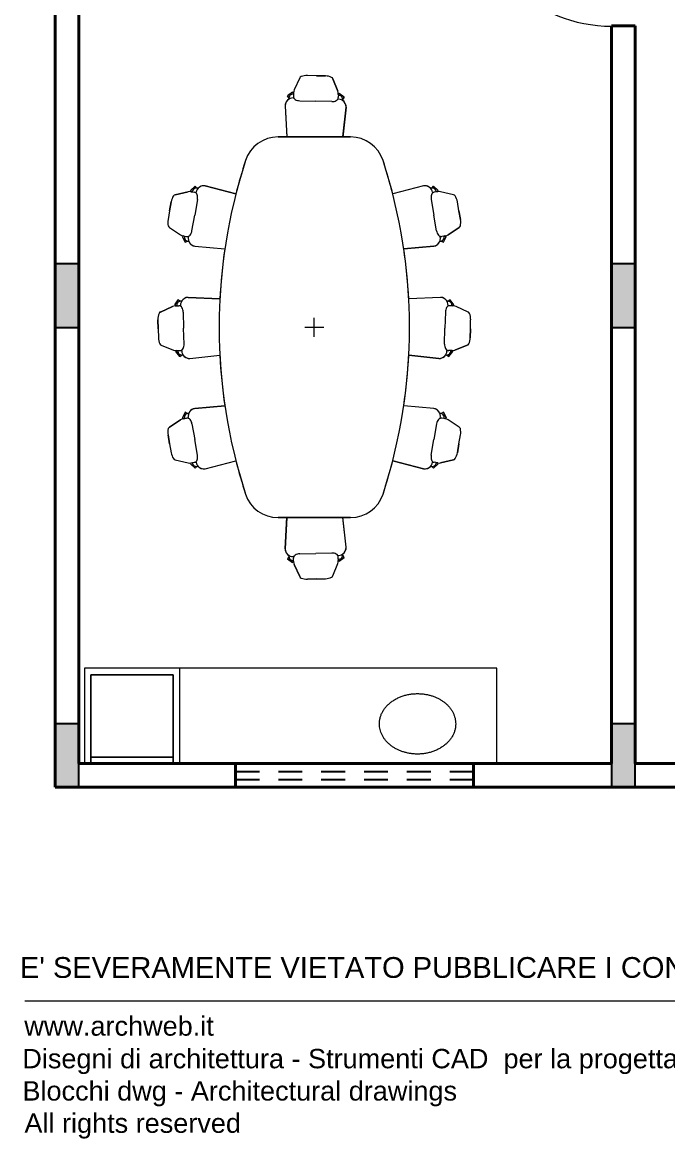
# Model space of a CAD drawing. Header units: millimetres. Extents: x 302.5 to 317.3, y 186.3 to 211.6.
# Drawn here: x 302.81 to 306.88, y 186.3 to 193.33 of the extents above; entities that cross this region are included whole.
import ezdxf

# ---------------------------------------------------------------- set-up
doc = ezdxf.new("R2010")
doc.units = ezdxf.units.MM
doc.linetypes.add('JIS_02_0.7', pattern=[1.35, 0.75, -0.6])
for name, color, linetype, lineweight in [('ARREDI attrezzature - furniture', 175, 'Continuous', 9), ('MURATURA sezioni - section wall', 7, 'Continuous', 40), ('MURATURE tratteggi - wall hatch', 253, 'Continuous', 18), ('PILASTRI struttura - structure', 7, 'Continuous', 13), ('PORTE  - doors', 252, 'Continuous', 5), ('www.archweb.it - All rights reserved', 2, 'Continuous', 5)]:
    doc.layers.add(name, color=color, linetype=linetype, lineweight=lineweight)
doc.layers.add('VETRATE sezioni - windows sections', color=171, linetype='Continuous')
doc.styles.get("Standard").update_dxf_attribs({"font": 'arial.ttf'})

# ---------------------------------------------------------------- blocks, each defined once
blk = doc.blocks.new('Mesa de sala de reuniones con sillas - 2400 x 1200 mm-385333-Nivel 0_00')
at = {"layer": 'ARREDI attrezzature - furniture'}
for p, q in [((-113.3, 775.3), (-144.2, 697.8)), ((-113.3, 775.3), (-144.2, 697.8)), ((-8.9, 795.1), (-65.8, 793.6)), ((-8.9, 795.1), (-65.8, 793.6)), ((48, 796.6), (-8.9, 795.1)), ((-8.9, 795.1), (48, 796.6)), ((131.3, 704.9), (96.4, 780.7)), ((96.4, 780.7), (131.3, 704.9)), ((-734.9, 723.1), (-790.9, 713.3)), ((-734.9, 723.1), (-790.9, 713.3)), ((-678.8, 732.8), (-734.9, 723.1)), ((-734.9, 723.1), (-678.8, 732.8)), ((-583.1, 654.3), (-628.6, 724.2)), ((-628.6, 724.2), (-583.1, 654.3)), ((628.6, 724.2), (583.1, 654.3)), ((628.6, 724.2), (583.1, 654.3)), ((734.9, 723.1), (678.8, 732.8)), ((734.9, 723.1), (678.8, 732.8)), ((790.9, 713.3), (734.9, 723.1)), ((734.9, 723.1), (790.9, 713.3)), ((-835.3, 688.3), (-854.6, 607.1)), ((-835.3, 688.3), (-854.6, 607.1)), ((-575.8, 632.5), (-576.7, 637.6)), ((-576.7, 637.6), (-572.9, 615.7)), ((-571.3, 641.8), (-575.8, 632.5)), ((-575.8, 632.5), (-571.3, 641.8)), ((-535.8, 624.3), (-571.3, 641.8)), ((-535.8, 624.3), (-571.3, 641.8)), ((-153.3, 683.3), (-184.7, 659.2)), ((-184.7, 659.2), (-153.3, 683.3)), ((-184.7, 659.2), (-174.7, 646.2)), ((-184.7, 659.2), (-174.7, 646.2)), ((-147, 675.1), (-153.3, 683.3)), ((-147, 675.1), (-153.3, 683.3)), ((-147.2, 680.3), (-147, 675.1)), ((-147.2, 680.3), (-146.6, 658)), ((-105.5, 631.9), (-4.7, 634.5)), ((96, 637.1), (-4.7, 634.5)), ((132.6, 654.3), (137.6, 654.4)), ((135.2, 682.4), (135.1, 687.6)), ((135.1, 687.6), (135.7, 665.3)), ((141.1, 690.9), (135.2, 682.4)), ((141.1, 690.9), (135.2, 682.4)), ((173.7, 668.4), (141.1, 690.9)), ((141.1, 690.9), (173.7, 668.4)), ((164.4, 654.9), (173.7, 668.4)), ((164.4, 654.9), (173.7, 668.4)), ((571.3, 641.8), (535.8, 624.3)), ((535.8, 624.3), (571.3, 641.8)), ((575.8, 632.5), (571.3, 641.8)), ((575.8, 632.5), (571.3, 641.8)), ((576.7, 637.6), (572.9, 615.7)), ((576.7, 637.6), (575.8, 632.5)), ((854.6, 607.1), (835.3, 688.3)), ((835.3, 688.3), (854.6, 607.1)), ((-861.4, 591.4), (-889, 563)), ((-861.4, 591.4), (-889, 563)), ((-854, 584.2), (-861.4, 591.4)), ((-861.4, 591.4), (-854, 584.2)), ((-854.9, 589.3), (-854, 584.2)), ((-854.9, 589.3), (-851.1, 567.4)), ((-806.7, 547.5), (-707.4, 564.8)), ((-608, 582), (-707.4, 564.8)), ((-543, 609.6), (-535.8, 624.3)), ((-535.8, 624.3), (-543, 609.6)), ((-495.5, 374.8), (-511.6, 564.5)), ((-511.6, 564.5), (-495.5, 374.8)), ((-196.6, 595.8), (-175.1, 406.7)), ((-196.6, 595.8), (-175.1, 406.7)), ((178.4, 406.5), (188.8, 605.7)), ((188.8, 605.7), (178.4, 406.5)), ((511.6, 564.5), (495.5, 374.8)), ((511.6, 564.5), (495.5, 374.8)), ((535.8, 624.3), (543, 609.6)), ((535.8, 624.3), (543, 609.6)), ((608, 582), (707.4, 564.8)), ((806.7, 547.5), (707.4, 564.8)), ((854.9, 589.3), (851.1, 567.4)), ((861.4, 591.4), (854, 584.2)), ((861.4, 591.4), (854, 584.2)), ((854, 584.2), (854.9, 589.3)), ((889, 563), (861.4, 591.4)), ((861.4, 591.4), (889, 563)), ((-891.5, 498.5), (-842, 305.1)), ((-891.5, 498.5), (-842, 305.1)), ((-889, 563), (-877.2, 551.6)), ((-877.2, 551.6), (-889, 563)), ((842, 305.1), (891.5, 498.5)), ((891.5, 498.5), (842, 305.1)), ((877.2, 551.6), (889, 563)), ((877.2, 551.6), (889, 563)), ((-1200, 39.7), (-1200, -14.7)), ((-1200, 39.7), (-1200, -417.3)), ((-1200, 39.7), (-1200, -417.3)), ((-1200, -417.3), (-1200, 39.7)), ((1200, -14.7), (1200, 39.7)), ((1200, -417.3), (1200, 39.7)), ((1200, -417.3), (1200, 39.7)), ((1200, 39.7), (1200, -417.3)), ((-1496.1, -61.9), (-1571.9, -96.8)), ((-1571.9, -96.8), (-1496.1, -61.9)), ((-1459.6, -19.5), (-1482, -52.1)), ((-1482, -52.1), (-1459.6, -19.5)), ((-1482, -52.1), (-1473.5, -57.9)), ((-1482, -52.1), (-1473.5, -57.9)), ((-1478.7, -58.1), (-1456.4, -57.5)), ((-1473.5, -57.9), (-1478.7, -58.1)), ((-1446.1, -28.8), (-1459.6, -19.5)), ((-1446.1, -28.8), (-1459.6, -19.5)), ((-1445.4, -60.6), (-1445.5, -55.6)), ((-1200, -14.7), (-1396.9, -4.3)), ((-1396.9, -4.3), (-1197.6, -14.8)), ((1396.9, -4.3), (1197.6, -14.8)), ((1396.9, -4.3), (1200, -14.7)), ((1445.4, -60.6), (1445.5, -55.6)), ((1459.6, -19.5), (1446.1, -28.8)), ((1446.1, -28.8), (1459.6, -19.5)), ((1478.7, -58.1), (1456.4, -57.5)), ((1482, -52.1), (1459.6, -19.5)), ((1482, -52.1), (1459.6, -19.5)), ((1473.5, -57.9), (1482, -52.1)), ((1482, -52.1), (1473.5, -57.9)), ((1478.7, -58.1), (1473.5, -57.9)), ((1571.9, -96.8), (1496.1, -61.9)), ((1571.9, -96.8), (1496.1, -61.9)), ((-1428.2, -97.1), (-1425.6, -197.9)), ((0, -128.8), (0, -248.8)), ((1428.2, -97.1), (1425.6, -197.9)), ((-1587.7, -145.2), (-1586.2, -202.1)), ((-1586.2, -202.1), (-1587.7, -145.2)), ((-1586.2, -202.1), (-1584.8, -258.9)), ((-1586.2, -202.1), (-1584.8, -258.9)), ((-1423, -298.7), (-1425.6, -197.9)), ((-60, -188.8), (60, -188.8)), ((1423, -298.7), (1425.6, -197.9)), ((1584.8, -258.9), (1586.2, -202.1)), ((1586.2, -202.1), (1584.8, -258.9)), ((1586.2, -202.1), (1587.7, -145.2)), ((1586.2, -202.1), (1587.7, -145.2)), ((-1566.5, -306.5), (-1488.9, -337.4)), ((-1566.5, -306.5), (-1488.9, -337.4)), ((-1466.2, -340.2), (-1474.4, -346.5)), ((-1466.2, -340.2), (-1474.4, -346.5)), ((-1474.4, -346.5), (-1450.3, -377.9)), ((-1450.3, -377.9), (-1474.4, -346.5)), ((-1471.4, -340.3), (-1449.1, -339.8)), ((-1471.4, -340.3), (-1466.2, -340.2)), ((1471.4, -340.3), (1449.1, -339.8)), ((1450.3, -377.9), (1474.4, -346.5)), ((1450.3, -377.9), (1474.4, -346.5)), ((1474.4, -346.5), (1466.2, -340.2)), ((1466.2, -340.2), (1471.4, -340.3)), ((1466.2, -340.2), (1474.4, -346.5)), ((1488.9, -337.4), (1566.5, -306.5)), ((1566.5, -306.5), (1488.9, -337.4)), ((-1450.3, -377.9), (-1437.3, -367.9)), ((-1450.3, -377.9), (-1437.3, -367.9)), ((-1386.9, -389.8), (-1197.8, -368.3)), ((-1386.9, -389.8), (-1200, -368.5)), ((-1200, -368.5), (-1200, -417.3)), ((1386.9, -389.8), (1197.8, -368.3)), ((1200, -417.3), (1200, -368.5)), ((1200, -368.5), (1386.9, -389.8)), ((1437.3, -367.9), (1450.3, -377.9)), ((1450.3, -377.9), (1437.3, -367.9)), ((-842, -682.8), (-891.5, -876.2)), ((-891.5, -876.2), (-842, -682.8)), ((891.5, -876.2), (842, -682.8)), ((891.5, -876.2), (842, -682.8)), ((-511.6, -942.1), (-495.5, -752.5)), ((-511.6, -942.1), (-495.5, -752.5)), ((495.5, -752.5), (511.6, -942.1)), ((511.6, -942.1), (495.5, -752.5)), ((-175.1, -784.3), (-196.6, -973.4)), ((-196.6, -973.4), (-175.1, -784.3)), ((188.8, -983.4), (178.4, -784.1)), ((188.8, -983.4), (178.4, -784.1)), ((-877.2, -929.2), (-889, -940.6)), ((-877.2, -929.2), (-889, -940.6)), ((-889, -940.6), (-861.4, -969)), ((-861.4, -969), (-889, -940.6)), ((-861.4, -969), (-854, -961.9)), ((-861.4, -969), (-854, -961.9)), ((-854.9, -967), (-851.1, -945)), ((-854, -961.9), (-854.9, -967)), ((-854.6, -984.8), (-835.3, -1065.9)), ((-835.3, -1065.9), (-854.6, -984.8)), ((-806.7, -925.2), (-707.4, -942.4)), ((-608, -959.7), (-707.4, -942.4)), ((608, -959.7), (707.4, -942.4)), ((806.7, -925.2), (707.4, -942.4)), ((835.3, -1065.9), (854.6, -984.8)), ((835.3, -1065.9), (854.6, -984.8)), ((854.9, -967), (851.1, -945)), ((854.9, -967), (854, -961.9)), ((854, -961.9), (861.4, -969)), ((861.4, -969), (854, -961.9)), ((861.4, -969), (889, -940.6)), ((861.4, -969), (889, -940.6)), ((889, -940.6), (877.2, -929.2)), ((877.2, -929.2), (889, -940.6)), ((-628.6, -1101.8), (-583.1, -1031.9)), ((-628.6, -1101.8), (-583.1, -1031.9)), ((-576.7, -1015.3), (-572.9, -993.3)), ((-576.7, -1015.3), (-575.8, -1010.2)), ((-575.8, -1010.2), (-571.3, -1019.4)), ((-575.8, -1010.2), (-571.3, -1019.4)), ((-571.3, -1019.4), (-535.8, -1002)), ((-535.8, -1002), (-571.3, -1019.4)), ((-535.8, -1002), (-543, -987.3)), ((-535.8, -1002), (-543, -987.3)), ((-174.7, -1023.8), (-184.7, -1036.8)), ((-184.7, -1036.8), (-174.7, -1023.8)), ((-184.7, -1036.8), (-153.3, -1060.9)), ((-184.7, -1036.8), (-153.3, -1060.9)), ((-153.3, -1060.9), (-147, -1052.7)), ((-147, -1052.7), (-153.3, -1060.9)), ((-147.2, -1057.9), (-146.6, -1035.6)), ((-147, -1052.7), (-147.2, -1057.9)), ((-105.5, -1009.5), (-4.7, -1012.1)), ((96, -1014.7), (-4.7, -1012.1)), ((132.6, -1031.9), (137.6, -1032)), ((135.1, -1065.2), (135.7, -1042.9)), ((141.1, -1068.5), (173.7, -1046.1)), ((141.1, -1068.5), (173.7, -1046.1)), ((173.7, -1046.1), (164.4, -1032.6)), ((164.4, -1032.6), (173.7, -1046.1)), ((543, -987.3), (535.8, -1002)), ((535.8, -1002), (543, -987.3)), ((535.8, -1002), (571.3, -1019.4)), ((535.8, -1002), (571.3, -1019.4)), ((571.3, -1019.4), (575.8, -1010.2)), ((575.8, -1010.2), (571.3, -1019.4)), ((576.7, -1015.3), (572.9, -993.3)), ((575.8, -1010.2), (576.7, -1015.3)), ((583.1, -1031.9), (628.6, -1101.8)), ((628.6, -1101.8), (583.1, -1031.9)), ((-790.9, -1091), (-734.9, -1100.7)), ((-734.9, -1100.7), (-790.9, -1091)), ((-734.9, -1100.7), (-678.8, -1110.4)), ((-734.9, -1100.7), (-678.8, -1110.4)), ((-144.2, -1075.4), (-113.3, -1153)), ((-113.3, -1153), (-144.2, -1075.4)), ((96.4, -1158.4), (131.3, -1082.6)), ((96.4, -1158.4), (131.3, -1082.6)), ((135.1, -1065.2), (135.2, -1060)), ((135.2, -1060), (141.1, -1068.5)), ((141.1, -1068.5), (135.2, -1060)), ((678.8, -1110.4), (734.9, -1100.7)), ((734.9, -1100.7), (678.8, -1110.4)), ((734.9, -1100.7), (790.9, -1091)), ((734.9, -1100.7), (790.9, -1091)), ((-65.8, -1171.3), (-8.9, -1172.7)), ((-8.9, -1172.7), (-65.8, -1171.3)), ((-8.9, -1172.7), (48, -1174.2)), ((-8.9, -1172.7), (48, -1174.2))]:
    blk.add_line(p, q, dxfattribs=at)
for centre, radius, start, end in [((-97.3, 768.9), 17.2, 114.67828, 158.28354), ((-97.3, 768.9), 17.2, 114.67828, 158.28354), ((-63.2, 694.7), 99, 91.48091, 114.67828), ((-63.2, 694.7), 99, 91.48091, 114.67828), ((50.5, 697.6), 99, 68.28354, 91.48091), ((50.5, 697.6), 99, 68.28354, 91.48091), ((80.8, 773.5), 17.2, 24.67828, 68.28354), ((80.8, 773.5), 17.2, 24.67828, 68.28354), ((-774, 615.8), 99, 99.85208, 123.04945), ((-774, 615.8), 99, 99.85208, 123.04945), ((-661.9, 635.3), 99, 76.65471, 99.85208), ((-661.9, 635.3), 99, 76.65471, 99.85208), ((-643, 714.8), 17.2, 33.04945, 76.65471), ((-643, 714.8), 17.2, 33.04945, 76.65471), ((93, 687.3), 42.1, 0.29675, 24.67828), ((93, 687.3), 42.1, 0.29675, 24.67828), ((643, 714.8), 17.2, 103.34529, 146.95055), ((643, 714.8), 17.2, 103.34529, 146.95055), ((661.9, 635.3), 99, 80.14792, 103.34529), ((661.9, 635.3), 99, 80.14792, 103.34529), ((774, 615.8), 99, 56.95055, 80.14792), ((774, 615.8), 99, 56.95055, 80.14792), ((-818.5, 684.3), 17.2, 123.04945, 166.65471), ((-818.5, 684.3), 17.2, 123.04945, 166.65471), ((-618.4, 631.3), 42.1, 8.66791, 33.04945), ((-618.4, 631.3), 42.1, 8.66791, 33.04945), ((-146.6, 597), 50, 91.48091, 181.48091), ((-146.6, 597), 50, 122.84531, 181.48091), ((-149.7, 646.1), 25, 83.5196, 196.34231), ((-149.7, 646.1), 25, 179.81828, 196.34231), ((-105.1, 682.2), 42.1, 158.28354, 182.66507), ((-105.1, 682.2), 42.1, 158.28354, 182.66507), ((-124, 658.6), 22.6, 181.48091, 242.88337), ((-107.1, 691.5), 59.6, 242.88337, 271.51626), ((94.5, 696.7), 59.6, 271.44556, 300.07846), ((113.1, 664.7), 22.6, 300.07846, 1.48091), ((139.5, 653.6), 25, 346.61951, 99.44222), ((138.9, 604.4), 50, 1.48091, 91.48091), ((139.5, 653.6), 25, 346.61951, 3.14354), ((138.9, 604.4), 50, 1.48091, 60.11651), ((618.4, 631.3), 42.1, 146.95055, 171.33209), ((618.4, 631.3), 42.1, 146.95055, 171.33209), ((818.5, 684.3), 17.2, 13.34529, 56.95055), ((818.5, 684.3), 17.2, 13.34529, 56.95055), ((-852.5, 555.1), 25, 91.89077, 204.71348), ((-813.6, 597.4), 42.1, 166.65471, 191.03624), ((-813.6, 597.4), 42.1, 166.65471, 191.03624), ((-828.8, 571.2), 22.6, 189.85208, 251.25453), ((-618.2, 640.8), 59.6, 279.81672, 308.44962), ((-595.2, 611.8), 22.6, 308.44962, 9.85208), ((-567.5, 604.6), 25, 354.99067, 107.81338), ((-560.9, 555.9), 50, 9.85208, 99.85208), ((-567.5, 604.6), 25, 354.99067, 11.51471), ((-560.9, 555.9), 50, 9.85208, 68.48767), ((560.9, 555.9), 50, 80.14792, 170.14792), ((560.9, 555.9), 50, 111.51233, 170.14792), ((567.5, 604.6), 25, 72.18662, 185.00933), ((567.5, 604.6), 25, 168.48529, 185.00933), ((595.2, 611.8), 22.6, 170.14792, 231.55038), ((618.2, 640.8), 59.6, 231.55038, 260.18328), ((828.8, 571.2), 22.6, 288.74547, 350.14792), ((852.5, 555.1), 25, 335.28652, 88.10923), ((813.6, 597.4), 42.1, 348.96376, 13.34529), ((813.6, 597.4), 42.1, 348.96376, 13.34529), ((-842.3, 507.1), 50, 99.85208, 189.85208), ((-842.3, 507.1), 50, 131.21648, 189.85208), ((-852.5, 555.1), 25, 188.18944, 204.71348), ((-816.9, 606.3), 59.6, 251.25453, 279.88743), ((816.9, 606.3), 59.6, 260.11257, 288.74547), ((842.3, 507.1), 50, 350.14792, 80.14792), ((852.5, 555.1), 25, 335.28652, 351.81056), ((842.3, 507.1), 50, 350.14792, 48.78352), ((0, -2985.3), 3396.4, 71.96809, 108.03191), ((0, -2985.3), 3396.4, 71.96809, 108.03191), ((0, -2985.3), 3396.4, 71.96809, 108.03191), ((0, -2985.3), 3396.4, 92.95539, 98.38945), ((0, -2985.3), 3396.4, 81.61055, 86.98969), ((0, -2985.3), 3396.4, 104.35447, 108.03191), ((0, -2985.3), 3396.4, 71.96809, 75.64553), ((-984.7, 39.7), 215.3, 108.03191, 180), ((-984.7, 39.7), 215.3, 108.03191, 180), ((-984.7, 39.7), 215.3, 108.03191, 180), ((-984.7, 39.7), 215.3, 108.03191, 180), ((984.7, 39.7), 215.3, 360, 71.96809), ((984.7, 39.7), 215.3, 360, 71.96809), ((984.7, 39.7), 215.3, 360, 71.96809), ((984.7, 39.7), 215.3, 0, 71.96809), ((-1478.5, -100.2), 42.1, 90.29675, 114.67828), ((-1478.5, -100.2), 42.1, 90.29675, 114.67828), ((-1444.7, -53.7), 25, 76.61951, 189.44222), ((-1455.8, -80.1), 22.6, 30.07846, 91.48091), ((-1444.7, -53.7), 25, 76.61951, 93.14354), ((-1395.6, -54.3), 50, 91.48091, 181.48091), ((-1395.6, -54.3), 50, 91.48091, 150.11651), ((-1487.8, -98.6), 59.6, 1.44556, 30.07846), ((1395.6, -54.3), 50, 29.88349, 88.51909), ((1395.6, -54.3), 50, 358.51909, 88.51909), ((1487.8, -98.6), 59.6, 149.92154, 178.55444), ((1455.8, -80.1), 22.6, 88.51909, 149.92154), ((1444.7, -53.7), 25, 86.85646, 103.38049), ((1444.7, -53.7), 25, 350.55778, 103.38049), ((1478.5, -100.2), 42.1, 65.32172, 89.70325), ((1478.5, -100.2), 42.1, 65.32172, 89.70325), ((-1488.8, -142.7), 99, 158.28354, 181.48091), ((-1488.8, -142.7), 99, 158.28354, 181.48091), ((-1564.7, -112.4), 17.2, 114.67828, 158.28354), ((-1564.7, -112.4), 17.2, 114.67828, 158.28354), ((1564.7, -112.4), 17.2, 21.71646, 65.32172), ((1564.7, -112.4), 17.2, 21.71646, 65.32172), ((1488.8, -142.7), 99, 358.51909, 21.71646), ((1488.8, -142.7), 99, 358.51909, 21.71646), ((-1485.8, -256.4), 99, 181.48091, 204.67828), ((-1485.8, -256.4), 99, 181.48091, 204.67828), ((1485.8, -256.4), 99, 335.32172, 358.51909), ((1485.8, -256.4), 99, 335.32172, 358.51909), ((-1560.1, -290.5), 17.2, 204.67828, 248.28354), ((-1560.1, -290.5), 17.2, 204.67828, 248.28354), ((-1473.4, -298.2), 42.1, 248.28354, 272.66507), ((-1473.4, -298.2), 42.1, 248.28354, 272.66507), ((-1437.2, -342.9), 25, 173.5196, 286.34231), ((-1449.7, -317.1), 22.6, 271.48091, 332.88337), ((-1388.2, -339.8), 50, 181.48091, 271.48091), ((-1482.6, -300.3), 59.6, 332.88337, 1.51626), ((1388.2, -339.8), 50, 268.51909, 358.51909), ((1482.6, -300.3), 59.6, 178.48374, 207.11663), ((1449.7, -317.1), 22.6, 207.11663, 268.51909), ((1437.2, -342.9), 25, 253.65769, 6.4804), ((1473.4, -298.2), 42.1, 267.33493, 291.71646), ((1473.4, -298.2), 42.1, 267.33493, 291.71646), ((1560.1, -290.5), 17.2, 291.71646, 335.32172), ((1560.1, -290.5), 17.2, 291.71646, 335.32172), ((-1437.2, -342.9), 25, 269.81828, 286.34231), ((-1388.2, -339.8), 50, 212.84531, 271.48091), ((-984.7, -417.3), 215.3, 180, 251.96809), ((-984.7, -417.3), 215.3, 180, 251.96809), ((-984.7, -417.3), 215.3, 180, 251.96809), ((-984.7, -417.3), 215.3, 180, 251.96809), ((984.7, -417.3), 215.3, 288.03191, 360), ((984.7, -417.3), 215.3, 288.03191, 360), ((984.7, -417.3), 215.3, 288.03191, 360), ((984.7, -417.3), 215.3, 288.03191, 0), ((1388.2, -339.8), 50, 268.51909, 327.15469), ((1437.2, -342.9), 25, 253.65769, 270.18172), ((0, 2607.6), 3396.4, 251.96809, 255.64553), ((0, 2607.6), 3396.4, 251.96809, 288.03191), ((0, 2607.6), 3396.4, 251.96809, 288.03191), ((0, 2607.6), 3396.4, 251.96809, 288.03191), ((0, 2607.6), 3396.4, 284.35447, 288.03191), ((0, 2607.6), 3396.4, 261.61055, 267.04461), ((0, 2607.6), 3396.4, 273.01031, 278.38945), ((-842.3, -884.7), 50, 170.14792, 228.78352), ((-842.3, -884.7), 50, 170.14792, 260.14792), ((842.3, -884.7), 50, 279.85208, 9.85208), ((842.3, -884.7), 50, 311.21648, 9.85208), ((-852.5, -932.8), 25, 155.28652, 268.10923), ((-852.5, -932.8), 25, 155.28652, 171.81056), ((-813.6, -975), 42.1, 168.96376, 193.34529), ((-813.6, -975), 42.1, 168.96376, 193.34529), ((-828.8, -948.9), 22.6, 108.74547, 170.14792), ((-816.9, -983.9), 59.6, 80.11257, 108.74547), ((-618.2, -1018.4), 59.6, 51.55038, 80.18328), ((-595.2, -989.5), 22.6, 350.14792, 51.55038), ((-567.5, -982.3), 25, 252.18662, 5.00933), ((-560.9, -933.6), 50, 260.14792, 350.14792), ((-567.5, -982.3), 25, 348.48529, 5.00933), ((-560.9, -933.6), 50, 291.51233, 350.14792), ((-146.6, -974.7), 50, 178.51909, 237.15469), ((-146.6, -974.7), 50, 178.51909, 268.51909), ((138.9, -982.1), 50, 268.51909, 358.51909), ((138.9, -982.1), 50, 299.88349, 358.51909), ((560.9, -933.6), 50, 189.85208, 248.48767), ((560.9, -933.6), 50, 189.85208, 279.85208), ((567.5, -982.3), 25, 174.99067, 191.51471), ((567.5, -982.3), 25, 174.99067, 287.81338), ((595.2, -989.5), 22.6, 128.44962, 189.85208), ((618.2, -1018.4), 59.6, 99.81672, 128.44962), ((816.9, -983.9), 59.6, 71.25453, 99.88743), ((828.8, -948.9), 22.6, 9.85208, 71.25453), ((852.5, -932.8), 25, 271.89077, 24.71348), ((813.6, -975), 42.1, 346.65471, 11.03624), ((813.6, -975), 42.1, 346.65471, 11.03624), ((852.5, -932.8), 25, 8.18944, 24.71348), ((-618.4, -1008.9), 42.1, 326.95055, 351.33209), ((-618.4, -1008.9), 42.1, 326.95055, 351.33209), ((-149.7, -1023.7), 25, 163.65769, 180.18172), ((-149.7, -1023.7), 25, 163.65769, 276.4804), ((-124, -1036.2), 22.6, 117.11663, 178.51909), ((-107.1, -1069.1), 59.6, 88.48374, 117.11663), ((94.5, -1074.3), 59.6, 59.92154, 88.55444), ((113.1, -1042.3), 22.6, 358.51909, 59.92154), ((139.5, -1031.2), 25, 260.55778, 13.38049), ((139.5, -1031.2), 25, 356.85646, 13.38049), ((618.4, -1008.9), 42.1, 188.66791, 213.04945), ((618.4, -1008.9), 42.1, 188.66791, 213.04945), ((-818.5, -1062), 17.2, 193.34529, 236.95055), ((-818.5, -1062), 17.2, 193.34529, 236.95055), ((-774, -993.5), 99, 236.95055, 260.14792), ((-774, -993.5), 99, 236.95055, 260.14792), ((-661.9, -1012.9), 99, 260.14792, 283.34529), ((-661.9, -1012.9), 99, 260.14792, 283.34529), ((-643, -1092.4), 17.2, 283.34529, 326.95055), ((-643, -1092.4), 17.2, 283.34529, 326.95055), ((-105.1, -1059.9), 42.1, 177.33493, 201.71646), ((-105.1, -1059.9), 42.1, 177.33493, 201.71646), ((93, -1065), 42.1, 335.32172, 359.70325), ((93, -1065), 42.1, 335.32172, 359.70325), ((643, -1092.4), 17.2, 213.04945, 256.65471), ((643, -1092.4), 17.2, 213.04945, 256.65471), ((661.9, -1012.9), 99, 256.65471, 279.85208), ((661.9, -1012.9), 99, 256.65471, 279.85208), ((774, -993.5), 99, 279.85208, 303.04945), ((774, -993.5), 99, 279.85208, 303.04945), ((818.5, -1062), 17.2, 303.04945, 346.65471), ((818.5, -1062), 17.2, 303.04945, 346.65471), ((-97.3, -1146.6), 17.2, 201.71646, 245.32172), ((-97.3, -1146.6), 17.2, 201.71646, 245.32172), ((-63.2, -1072.3), 99, 245.32172, 268.51909), ((-63.2, -1072.3), 99, 245.32172, 268.51909), ((50.5, -1075.3), 99, 268.51909, 291.71646), ((50.5, -1075.3), 99, 268.51909, 291.71646), ((80.8, -1151.2), 17.2, 291.71646, 335.32172), ((80.8, -1151.2), 17.2, 291.71646, 335.32172)]:
    blk.add_arc(centre, radius, start, end, dxfattribs=at)
blk = doc.blocks.new('Wardrobe_1_11463 - 2600x2000-391257-Nivel 0_00')
at = {"layer": 'ARREDI attrezzature - furniture'}
for p, q in [((1300, 0), (-1300, 0)), ((-1300, 0), (-1300, -600)), ((-700, 0), (-700, -600)), ((1300, -600), (1300, 0)), ((-740, -40), (-1260, -40)), ((-1260, -40), (-1260, -40)), ((-1260, -40), (-740, -40)), ((-740, -40), (-1260, -40)), ((-1260, -40), (-1260, -40)), ((-1260, -40), (-740, -40)), ((-1260, -40), (-1260, -40)), ((-1260, -40), (-740, -40)), ((-740, -40), (-1260, -40)), ((-1260, -40), (-1260, -600)), ((-1260, -40), (-1260, -600)), ((-1260, -40), (-1260, -600)), ((-1260, -40), (-1260, -600)), ((-1260, -600), (-1260, -40)), ((-1260, -40), (-1260, -600)), ((-740, -40), (-1260, -40)), ((-1260, -40), (-1260, -40)), ((-1260, -40), (-740, -40)), ((-740, -40), (-1260, -40)), ((-1260, -40), (-1260, -40)), ((-1260, -40), (-740, -40)), ((-1260, -40), (-1260, -560)), ((-1260, -40), (-1260, -560)), ((-1260, -40), (-1260, -560)), ((-1260, -40), (-1260, -560)), ((-740, -40), (-740, -40)), ((-740, -40), (-740, -40)), ((-740, -40), (-740, -40)), ((-740, -600), (-740, -40)), ((-740, -40), (-740, -600)), ((-740, -600), (-740, -40)), ((-740, -40), (-740, -600)), ((-740, -40), (-740, -600)), ((-740, -40), (-740, -600)), ((-740, -40), (-740, -40)), ((-740, -40), (-740, -40)), ((-740, -560), (-740, -40)), ((-740, -40), (-740, -560)), ((-740, -560), (-740, -40)), ((-740, -40), (-740, -560)), ((-740, -560), (-1260, -560)), ((-1260, -560), (-1260, -560)), ((-1260, -560), (-740, -560)), ((-740, -560), (-1260, -560)), ((-1260, -560), (-1260, -560)), ((-1260, -560), (-740, -560)), ((-740, -560), (-740, -560)), ((-740, -560), (-740, -560)), ((-1300, -600), (1300, -600)), ((-740, -600), (-1260, -600)), ((-1260, -600), (-1260, -600)), ((-1260, -600), (-740, -600)), ((-740, -600), (-1260, -600)), ((-1260, -600), (-1260, -600)), ((-1260, -600), (-740, -600)), ((-1260, -600), (-740, -600)), ((-740, -600), (-1260, -600)), ((-1260, -600), (-1260, -600)), ((-740, -600), (-740, -600)), ((-740, -600), (-740, -600)), ((-740, -600), (-740, -600))]:
    blk.add_line(p, q, dxfattribs=at)
for points in [[(559.5, -350), (559.6, -343.1), (560.5, -329.4), (563.9, -312.8), (567.9, -299.7), (571.6, -289.9), (576, -280.4), (580.9, -271.1), (586.5, -262.1), (592.6, -253.2), (599.4, -244.7), (606.6, -236.5), (614.3, -228.7), (622.6, -221.1), (631.4, -214), (640.5, -207.2), (650.1, -200.9), (660.1, -194.9), (670.5, -189.3), (681.1, -184.3), (692.1, -179.6), (703.4, -175.4), (715, -171.7), (726.6, -168.5), (738.5, -165.7), (750.7, -163.5), (762.9, -161.7), (775.2, -160.5), (787.5, -159.7), (800, -159.4), (812.5, -159.7), (824.3, -160.4), (835.5, -161.5), (849.8, -163.5), (864, -166.2), (877.7, -169.7), (891.4, -173.6), (908.1, -179.5), (927, -187.9), (942.1, -196), (953.6, -203.2), (964.5, -210.7), (977.6, -221), (989.4, -232.2), (998, -241.6), (1006.1, -251.4), (1015.2, -264.2), (1024.2, -280.3), (1031.4, -297.2), (1036.6, -314.4), (1039.7, -332), (1040.4, -343.9), (1040.5, -350)], [(1040.5, -350), (1040.4, -356.9), (1039.5, -370.6), (1036.1, -387.2), (1032.1, -400.3), (1028.4, -410.1), (1024, -419.6), (1019.1, -428.9), (1013.5, -437.9), (1007.4, -446.8), (1000.6, -455.3), (993.4, -463.5), (985.7, -471.3), (977.4, -478.9), (968.6, -486), (959.5, -492.8), (949.9, -499.1), (939.9, -505.1), (929.5, -510.7), (918.9, -515.7), (907.9, -520.4), (896.6, -524.6), (885, -528.3), (873.4, -531.5), (861.5, -534.3), (849.3, -536.5), (837.1, -538.3), (824.8, -539.5), (812.5, -540.3), (800, -540.6), (787.5, -540.3), (775.7, -539.6), (764.5, -538.5), (750.2, -536.5), (736, -533.8), (722.3, -530.3), (708.6, -526.4), (691.9, -520.5), (673, -512.1), (657.9, -504), (646.4, -496.8), (635.5, -489.3), (622.4, -479), (610.6, -467.8), (602, -458.4), (593.9, -448.6), (584.8, -435.8), (575.8, -419.7), (568.6, -402.8), (563.4, -385.6), (560.3, -368), (559.6, -356.1), (559.5, -350)]]:
    blk.add_open_spline(points, degree=3, knots=[0, 0, 0, 0, 0.033333, 0.066667, 0.083333, 0.1, 0.116667, 0.133333, 0.15, 0.166667, 0.183333, 0.2, 0.216667, 0.233333, 0.25, 0.266667, 0.283333, 0.3, 0.316667, 0.333333, 0.35, 0.366667, 0.383333, 0.4, 0.416667, 0.433333, 0.45, 0.466667, 0.483333, 0.5, 0.516667, 0.533333, 0.547917, 0.5625, 0.591667, 0.60625, 0.620833, 0.65, 0.679167, 0.708333, 0.722917, 0.7375, 0.766667, 0.795833, 0.810417, 0.825, 0.854167, 0.883333, 0.9125, 0.941667, 0.970833, 1, 1, 1, 1], dxfattribs=at)
blk = doc.blocks.new('M_Concrete-Rectangular-Column - 0_40 x 0_15-490522-Nivel 0_00')
at = {"layer": 'MURATURE tratteggi - wall hatch'}
blk.add_hatch(color=256, dxfattribs=at).paths.add_polyline_path([(200, 75), (200, -75), (-200, -75), (-200, 75)], flags=0)
at = {"layer": 'PILASTRI struttura - structure', "lineweight": 25}
for p, q in [((200, 75), (-200, 75)), ((-200, 75), (-200, -75)), ((200, -75), (200, 75)), ((-200, -75), (200, -75))]:
    blk.add_line(p, q, dxfattribs=at)
at = {"layer": 'PILASTRI struttura - structure'}
for p, q in [((-200, 75), (-200, 75)), ((200, 75), (200, 75)), ((-200, -75), (-200, -75)), ((200, -75), (200, -75))]:
    blk.add_line(p, q, dxfattribs=at)
blk = doc.blocks.new('M_Single-Flush - _90 X 2_10-558450-Nivel 0_00')
at = {"layer": 'PORTE  - doors', "color": 2}
for p, q in [((399, 75), (399, 975.2)), ((450, 975.2), (399, 975.2)), ((450, 75), (450, 975.2)), ((450, 75), (399, 75))]:
    blk.add_line(p, q, dxfattribs=at)
at = {"layer": 'PORTE  - doors', "color": 251}
blk.add_arc((450, 75), 901.7, 93.2424, 180, dxfattribs=at)

msp = doc.modelspace()

# ---------------------------------------------------------------- linework, layer by layer
at = {"layer": 'MURATURA sezioni - section wall'}
for p, q in [((303.0153, 197.5105), (303.0153, 188.5105)), ((303.1653, 194.2105), (303.1653, 188.6605)), ((306.6712, 193.3105), (306.5212, 193.3105)), ((306.5212, 193.3105), (306.5212, 188.6605)), ((306.6712, 188.6605), (306.6712, 193.3105)), ((303.1653, 188.6605), (306.5212, 188.6605)), ((304.1521, 188.6602), (304.1521, 188.5102)), ((305.6521, 188.6602), (305.6521, 188.5102)), ((306.6712, 188.6605), (310.9425, 188.6605)), ((307.0891, 188.5105), (303.0153, 188.5105))]:
    msp.add_line(p, q, dxfattribs=at)
at = {"layer": 'VETRATE sezioni - windows sections', "linetype": 'JIS_02_0.7', "ltscale": 0.2}
for p, q in [((304.1521, 188.6102), (305.6521, 188.6102)), ((304.1521, 188.5602), (305.6521, 188.5602))]:
    msp.add_line(p, q, dxfattribs=at)
at = {"layer": 'www.archweb.it - All rights reserved', "color": 253}
msp.add_line((302.8245, 187.1647), (317.3041, 187.1647), dxfattribs=at)

# ---------------------------------------------------------------- block references
at = {"layer": 'ARREDI attrezzature - furniture', "xscale": 0.000999999999999997, "yscale": 0.000999999999999997, "zscale": 0.000999999999999997, "rotation": 89.99999999999997}
msp.add_blockref('Mesa de sala de reuniones con sillas - 2400 x 1200 mm-385333-Nivel 0_00', (304.4596, 191.4105), dxfattribs=at)
at = {"layer": 'ARREDI attrezzature - furniture', "xscale": 0.000999999999999997, "yscale": 0.000999999999999997, "zscale": 0.000999999999999997}
msp.add_blockref('Wardrobe_1_11463 - 2600x2000-391257-Nivel 0_00', (304.4991, 189.2605), dxfattribs=at)
at = {"layer": 'PILASTRI struttura - structure', "xscale": 0.0009999999999999972, "yscale": 0.0009999999999999972, "zscale": 0.0009999999999999972, "rotation": 89.99999999999991}
for p in [(303.0903, 191.6102), (306.5962, 191.6102), (303.0903, 188.7105), (306.5962, 188.7105)]:
    msp.add_blockref('M_Concrete-Rectangular-Column - 0_40 x 0_15-490522-Nivel 0_00', p, dxfattribs=at)
at = {"layer": 'PORTE  - doors', "xscale": 0.000999999999999997, "yscale": 0.000999999999999997, "zscale": 0.000999999999999997, "rotation": 89.99999999999991}
msp.add_blockref('M_Single-Flush - _90 X 2_10-558450-Nivel 0_00', (306.5962, 193.7605), dxfattribs=at)

# ---------------------------------------------------------------- texts
at = {"layer": 'www.archweb.it - All rights reserved', "color": 7}
msp.add_text("E' SEVERAMENTE VIETATO PUBBLICARE I CONTENUTI DI QUESTO FILE SU ALTRI SITI WEB", height=0.131009, dxfattribs=at).set_placement((302.7933, 187.3091))
at = {"layer": 'www.archweb.it - All rights reserved', "color": 251}
for s, p in [('www.archweb.it', (302.821, 186.9446)), ('Disegni di architettura - Strumenti CAD  per la progettazione', (302.8083, 186.7391)), ('Blocchi dwg - Architectural drawings', (302.809, 186.5356)), ('All rights reserved', (302.8215, 186.3322))]:
    msp.add_text(s, height=0.122076, dxfattribs=at).set_placement(p)

doc.saveas('drawing.dxf')
